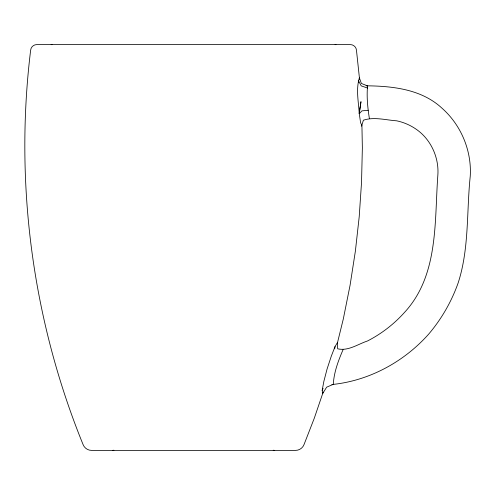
<?xml version="1.0" encoding="UTF-8"?>
<svg xmlns="http://www.w3.org/2000/svg" width="495" height="495" viewBox="0 0 495 495"><rect width="100%" height="100%" fill="white"/><g stroke="black" fill="none" stroke-linecap="round" stroke-linejoin="round"><path stroke-width="0.74" d="M369.388 118.559C367.674 107.768 366.554 96.828 367.55 85.901L361.375 83.463L359.413 77.901C355.775 89.187 358.547 101.716 359.221 113.349L360.607 122.797L361.925 125.476L362.359 147.844L361.536 182.333L359.209 216.754L355.391 251.045L350.095 285.132L343.313 318.959L337.386 343.078L337.646 348.789C348.127 351.351 357.904 344.136 367.476 340.987C381.348 333.877 393.797 324.299 404.229 312.722C438.867 275.498 434.369 221.915 437.858 175.094C438.972 159.223 432.482 143.098 420.509 132.586C413.715 126.732 405.485 122.667 396.712 120.823C385.71 120.062 374.121 116.641 363.398 120.198L361.591 126.182M359.277 113.355L360.979 101.661L359.221 113.349L359.63 111.913M334.688 348.789L335.035 346.587L337.318 342.788M359.141 78.922L359.525 78.915L356.443 50.057C356.177 47.05 353.411 44.562 350.386 44.612L36.723 44.612C33.703 44.562 30.931 47.05 30.665 50.057C14.312 183.193 32.515 320.383 83.104 444.621C84.391 448.031 87.893 450.425 91.538 450.388L295.571 450.388C299.221 450.425 302.717 448.031 304.01 444.621L314.282 418.238L322.684 393.55L322.183 390.314L323.854 381.404L327.077 369.004L331.31 356.14L335.035 346.587M359.333 113.349L359.246 113.739L361.888 110.88L368.156 110.28M322.66 393.575L323.142 392.102M322.183 390.314L323.074 388.284M343.078 349.637C338.351 360.626 333.921 372.302 333.308 384.349L326.638 387.177L322.684 393.55M331.848 384.541C369.01 380.884 403.895 361.932 428.639 334.168C441.503 319.034 451.496 301.69 458.135 282.967C469.353 248.54 466.494 211.724 470.25 176.158C471.809 150.684 461.049 124.994 441.911 108.127C421.493 89.205 392.659 86.05 366.083 85.808M112.402 450.388L113.9 450.24M335.078 44.674L335.969 44.612M51.14 44.612L52.037 44.674M273.209 450.24L274.713 450.388M367.538 88.048L361.195 85.864L358.331 80.382L358.671 82.523"/></g></svg>
